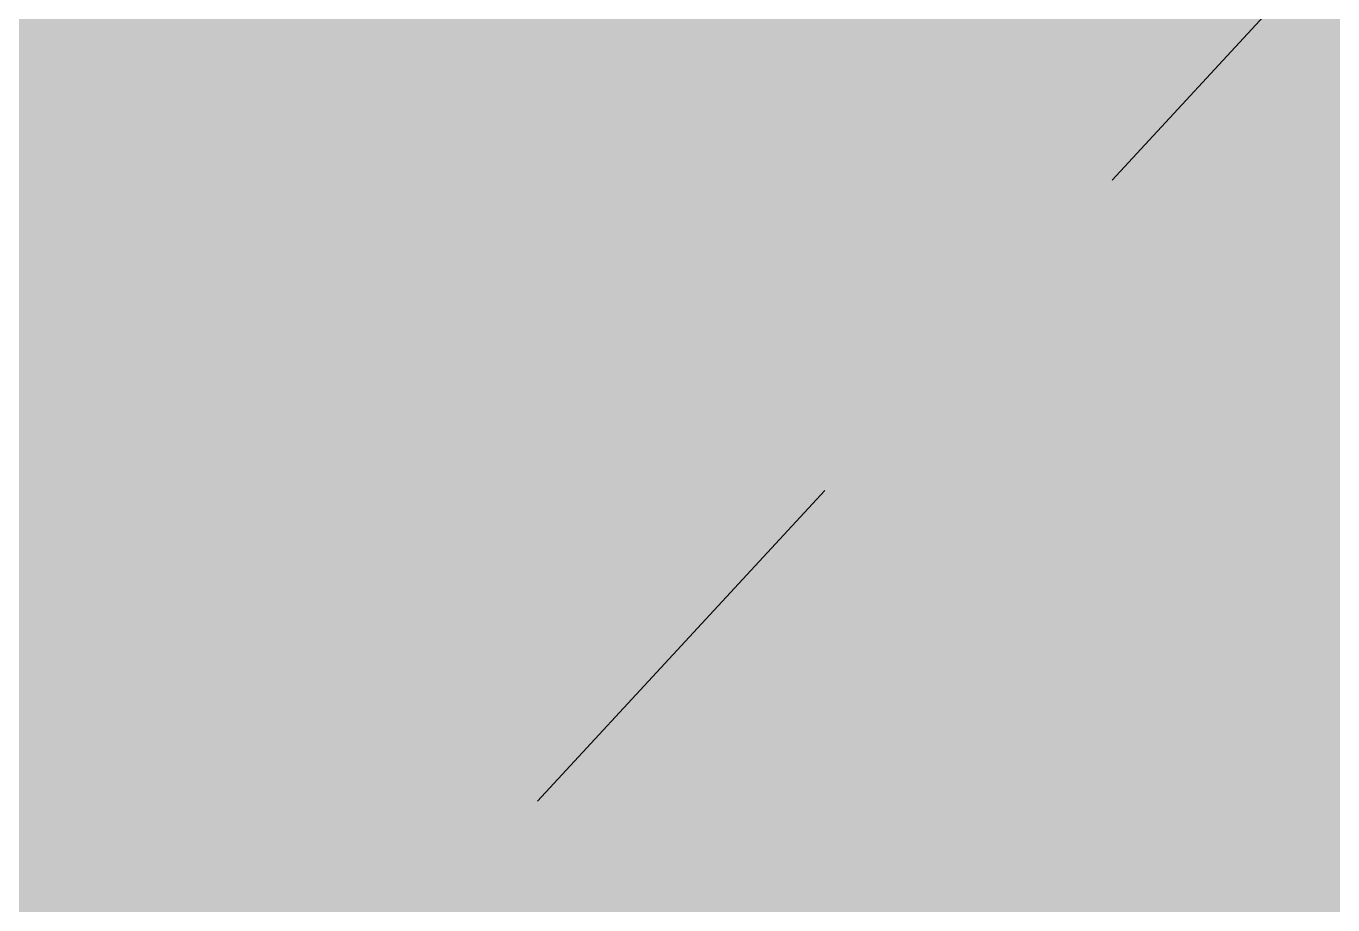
# Model space of a CAD drawing. Header units: inches. Extents: x 248001 to 248864, y 535757 to 536301.
# Drawn here: x 248136.4092 to 248136.7954, y 536142.6408 to 536142.9004 of the extents above; entities that cross this region are included whole.
import ezdxf

# ---------------------------------------------------------------- set-up
doc = ezdxf.new("R2010")
doc.units = ezdxf.units.IN
doc.header["$MEASUREMENT"] = 0
doc.linetypes.add('PHANTOM2', pattern=[1.25, 0.625, -0.125, 0.125, -0.125, 0.125, -0.125])
doc.layers.add('New Footpath', color=25, linetype='PHANTOM2', lineweight=20)

msp = doc.modelspace()

# ---------------------------------------------------------------- hatches: boundary and pattern name
at = {"layer": 'New Footpath', "lineweight": 40, "transparency": 33554585}
h = msp.add_hatch(color=256, dxfattribs=at)
h.dxf.hatch_style = 1
h.paths.add_polyline_path([(248195.04995, 536193.97027), (248193.43089, 536195.23104), (248167.31412, 536173.96064), (248135.56866, 536144.54448), (248100.07105, 536106.18082), (248101.24417, 536104.50383), (248136.98443, 536143.12973), (248168.62664, 536172.45022)])
h = msp.add_hatch(color=256, dxfattribs=at)
h.dxf.hatch_style = 1
h.paths.add_polyline_path([(248195.04995, 536193.97027), (248193.43089, 536195.23104), (248167.31412, 536173.96064), (248135.56866, 536144.54448), (248100.07105, 536106.18082), (248101.24417, 536104.50383), (248136.98443, 536143.12973), (248168.62664, 536172.45022)])
h = msp.add_hatch(color=256, dxfattribs=at)
h.dxf.hatch_style = 1
h.paths.add_polyline_path([(248197.15188, 536107.26345), (248167.14936, 536124.46829), (248137.98927, 536144.06084), (248136.98443, 536143.12973), (248136.52611, 536142.63441), (248166.09287, 536122.76862), (248194.36273, 536106.55737), (248184.65048, 536090.86612), (248177.11925, 536078.78505), (248175.20872, 536077.15127), (248169.62264, 536074.07947), (248172.96236, 536073.63354), (248176.35243, 536075.49775), (248178.65338, 536077.4654), (248186.34939, 536089.8108)])
h = msp.add_hatch(color=256, dxfattribs=at)
h.dxf.hatch_style = 1
h.paths.add_polyline_path([(248197.15188, 536107.26345), (248167.14936, 536124.46829), (248137.98927, 536144.06084), (248136.98443, 536143.12973), (248136.52611, 536142.63441), (248166.09287, 536122.76862), (248194.36273, 536106.55737), (248184.65048, 536090.86612), (248177.11925, 536078.78505), (248175.20872, 536077.15127), (248169.62264, 536074.07947), (248172.96236, 536073.63354), (248176.35243, 536075.49775), (248178.65338, 536077.4654), (248186.34939, 536089.8108)])

# ---------------------------------------------------------------- linework, layer by layer
at = {"layer": 'New Footpath', "lineweight": 20}
msp.add_lwpolyline([(248101.24417, 536104.50383), (248136.98443, 536143.12973), (248168.62664, 536172.45022), (248195.04995, 536193.97027)], dxfattribs=at)
msp.add_lwpolyline([(248101.24417, 536104.50383), (248136.98443, 536143.12973), (248168.62664, 536172.45022), (248195.04995, 536193.97027)], dxfattribs=at)

doc.saveas('drawing.dxf')
